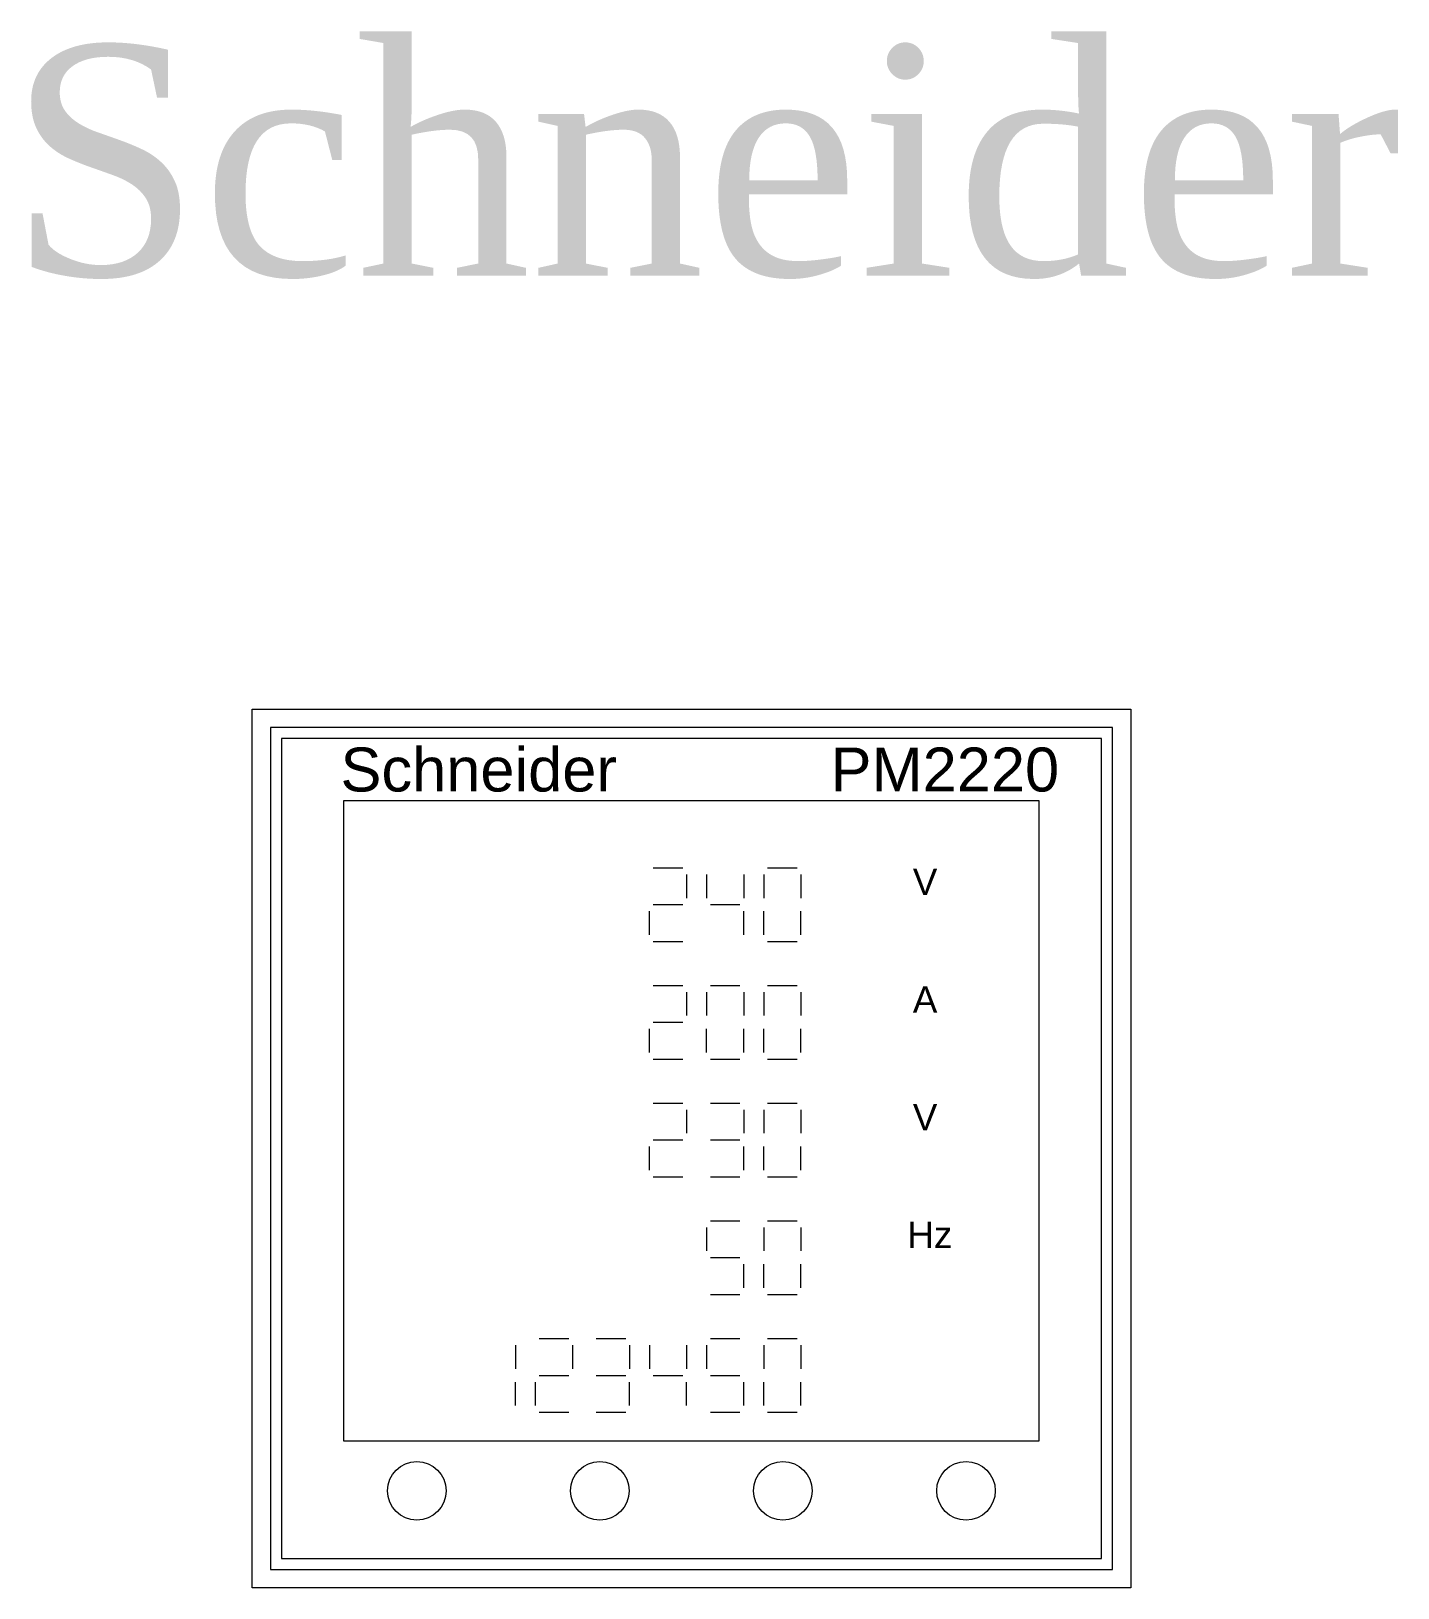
# Model space of a CAD drawing. Header units: millimetres. Extents: x 416 to 566, y 208 to 378.
import ezdxf
from ezdxf.enums import TextEntityAlignment as Align

# ---------------------------------------------------------------- set-up
doc = ezdxf.new("R2010")
doc.units = ezdxf.units.MM
doc.layers.add('1-EMC-ACESS', color=4, linetype='Continuous')
doc.layers.add('BASE', color=7, linetype='Continuous', lineweight=15)
doc.layers.add('hw_Text', color=7, linetype='Continuous', lineweight=13)
doc.styles.add('ARIAL', font='arial.ttf')
doc.styles.add('VNARIAL', font='txt')

# ---------------------------------------------------------------- blocks, each defined once
blk = doc.blocks.new('1232')
at = {"color": 7, "linetype": 'Continuous', "lineweight": 13}
for p, q in [((43.84, 78.67), (47.07, 78.67)), ((56.31, 78.67), (59.54, 78.67)), ((47.48, 77.94), (47.48, 75.37)), ((49.66, 77.94), (49.66, 75.37)), ((53.72, 77.94), (53.72, 75.37)), ((55.9, 77.94), (55.9, 75.37)), ((59.95, 77.94), (59.95, 75.37)), ((43.43, 71.35), (43.43, 73.92)), ((43.84, 74.65), (47.07, 74.65)), ((50.08, 74.65), (53.3, 74.65)), ((53.72, 71.35), (53.72, 73.92)), ((55.9, 71.35), (55.9, 73.92)), ((59.95, 71.35), (59.95, 73.92)), ((43.84, 70.62), (47.07, 70.62)), ((56.31, 70.62), (59.54, 70.62)), ((43.84, 65.82), (47.07, 65.82)), ((47.48, 65.09), (47.48, 62.52)), ((49.66, 65.09), (49.66, 62.52)), ((50.08, 65.82), (53.3, 65.82)), ((53.72, 65.09), (53.72, 62.52)), ((55.9, 65.09), (55.9, 62.52)), ((56.31, 65.82), (59.54, 65.82)), ((59.95, 65.09), (59.95, 62.52)), ((43.84, 61.79), (47.07, 61.79)), ((43.43, 58.49), (43.43, 61.06)), ((49.66, 58.49), (49.66, 61.06)), ((53.72, 58.49), (53.72, 61.06)), ((55.9, 58.49), (55.9, 61.06)), ((59.95, 58.49), (59.95, 61.06)), ((43.84, 57.77), (47.07, 57.77)), ((50.08, 57.77), (53.3, 57.77)), ((56.31, 57.77), (59.54, 57.77)), ((43.84, 52.96), (47.07, 52.96)), ((50.08, 52.96), (53.3, 52.96)), ((56.31, 52.96), (59.54, 52.96)), ((47.48, 52.23), (47.48, 49.66)), ((53.72, 52.23), (53.72, 49.66)), ((55.9, 52.23), (55.9, 49.66)), ((59.95, 52.23), (59.95, 49.66)), ((43.43, 45.64), (43.43, 48.21)), ((43.84, 48.94), (47.07, 48.94)), ((50.08, 48.94), (53.3, 48.94)), ((53.72, 45.64), (53.72, 48.21)), ((55.9, 45.64), (55.9, 48.21)), ((59.95, 45.64), (59.95, 48.21)), ((43.84, 44.91), (47.07, 44.91)), ((50.08, 44.91), (53.3, 44.91)), ((56.31, 44.91), (59.54, 44.91)), ((49.66, 39.38), (49.66, 36.81)), ((50.08, 40.1), (53.3, 40.1)), ((55.9, 39.38), (55.9, 36.81)), ((56.31, 40.1), (59.54, 40.1)), ((59.95, 39.38), (59.95, 36.81)), ((50.08, 36.08), (53.3, 36.08)), ((53.72, 32.78), (53.72, 35.35)), ((55.9, 32.78), (55.9, 35.35)), ((59.95, 32.78), (59.95, 35.35)), ((50.08, 32.06), (53.3, 32.06)), ((56.31, 32.06), (59.54, 32.06)), ((31.38, 27.23), (34.61, 27.23)), ((37.61, 27.23), (40.84, 27.23)), ((50.08, 27.23), (53.3, 27.23)), ((56.31, 27.23), (59.54, 27.23)), ((28.79, 26.5), (28.79, 23.93)), ((35.02, 26.5), (35.02, 23.93)), ((41.25, 26.5), (41.25, 23.93)), ((43.43, 26.5), (43.43, 23.93)), ((47.48, 26.5), (47.48, 23.93)), ((49.66, 26.5), (49.66, 23.93)), ((55.9, 26.5), (55.9, 23.93)), ((59.95, 26.5), (59.95, 23.93)), ((28.79, 19.91), (28.79, 22.47)), ((30.97, 19.91), (30.97, 22.47)), ((31.38, 23.2), (34.61, 23.2)), ((37.61, 23.2), (40.84, 23.2)), ((41.25, 19.91), (41.25, 22.47)), ((43.84, 23.2), (47.07, 23.2)), ((47.48, 19.91), (47.48, 22.47)), ((50.08, 23.2), (53.3, 23.2)), ((53.72, 19.91), (53.72, 22.47)), ((55.9, 19.91), (55.9, 22.47)), ((59.95, 19.91), (59.95, 22.47)), ((31.38, 19.18), (34.61, 19.18)), ((37.61, 19.18), (40.84, 19.18)), ((50.08, 19.18), (53.3, 19.18)), ((56.31, 19.18), (59.54, 19.18))]:
    blk.add_line(p, q, dxfattribs=at)
at = {"layer": 'BASE', "lineweight": 13}
for points in [[(96, 0), (0, 0), (0, 96), (96, 96)], [(3.2, 3.2), (92.8, 3.2), (92.8, 92.8), (3.2, 92.8)], [(10, 16.06), (86, 16.06), (86, 86), (10, 86)]]:
    blk.add_lwpolyline(points, close=True, dxfattribs=at)
at = {"layer": 'BASE', "color": 3, "lineweight": 13}
blk.add_lwpolyline([(2, 2), (94, 2), (94, 94), (2, 94)], close=True, dxfattribs=at)
at = {"layer": 'BASE', "lineweight": 13}
for centre in [(18, 10.61), (38, 10.61), (58, 10.61), (78, 10.61)]:
    blk.add_circle(centre, 3.2, dxfattribs=at)
at = {"layer": 'hw_Text', "lineweight": 13, "style": 'VNARIAL'}
for s, height, p in [('Schneider', 4.8, (24.76, 89.41)), ('V', 2.88, (73.53, 77.14)), ('A', 2.88, (73.53, 64.28)), ('V', 2.88, (73.53, 51.43)), ('Hz', 2.88, (74.05, 38.57))]:
    blk.add_text(s, height=height, rotation=360, dxfattribs=at).set_placement(p, align=Align.MIDDLE_CENTER)
at = {"layer": 'hw_Text', "color": 1, "lineweight": 13, "style": 'VNARIAL'}
blk.add_text('PM2220', height=4.8, rotation=360, dxfattribs=at).set_placement((75.69, 89.41), align=Align.MIDDLE_CENTER)

msp = doc.modelspace()

# ---------------------------------------------------------------- block references
msp.add_blockref('1232', (440.37, 207.63))

# ---------------------------------------------------------------- texts
at = {"layer": '1-EMC-ACESS', "color": 1, "linetype": 'ByBlock', "lineweight": -2, "insert": (489.79, 376.21), "char_height": 25.2, "width": 385.9629, "attachment_point": 2, "style": 'ARIAL'}
msp.add_mtext('{\\fTimes New Roman|b0|i0|c0|p18;\\C3;Schneider}', dxfattribs=at)

doc.saveas('drawing.dxf')
